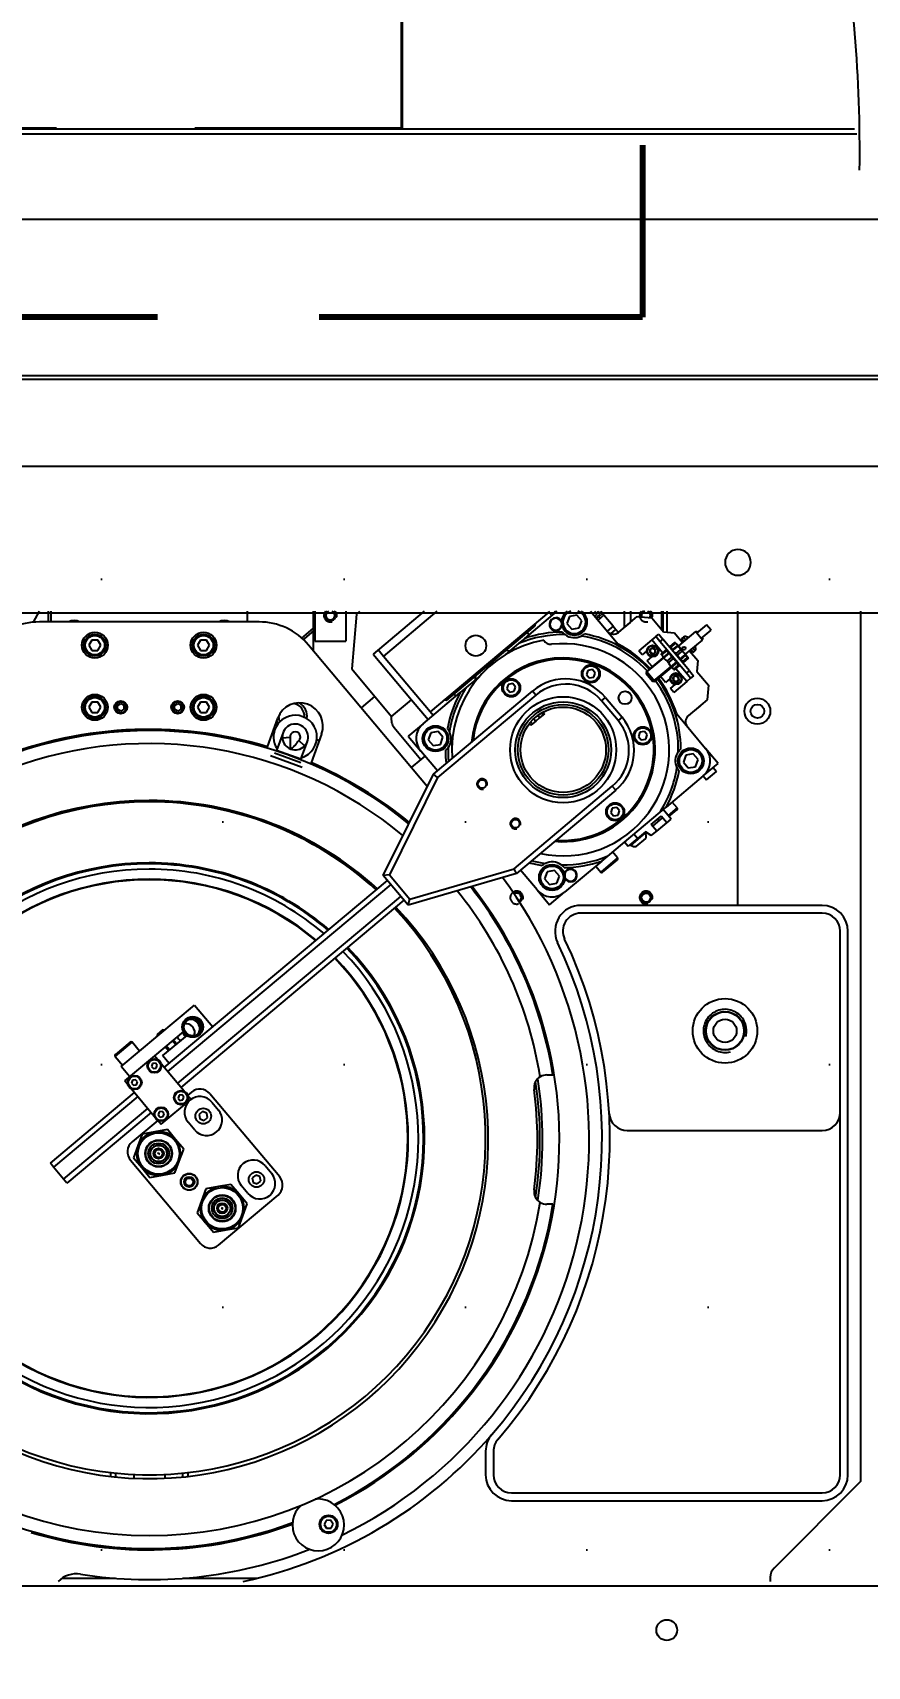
# Model space of a CAD drawing. Header units: millimetres. Extents: x -15291 to 293567, y -98510 to 49398.
# Drawn here: x 50608 to 50930, y 26636 to 27267 of the extents above; entities that cross this region are included whole.
import ezdxf

# ---------------------------------------------------------------- set-up
doc = ezdxf.new("R2010")
doc.units = ezdxf.units.MM
doc.header["$LTSCALE"] = 50
doc.header["$MEASUREMENT"] = 0
for name, pattern in [('AUSGEZOGEN', [0]), ('HIDDEN', [0.375, 0.25, -0.125]), ('PHANTOM2', [1.25, 0.625, -0.125, 0.125, -0.125, 0.125, -0.125])]:
    doc.linetypes.add(name, pattern=pattern)
for name, color, linetype in [('DV16_Standard', 7, 'CONTINUOUS'), ('DV18_Standard', 7, 'CONTINUOUS'), ('EL01', 7, 'AUSGEZOGEN'), ('EQUIP1', 7, 'AUSGEZOGEN'), ('FFU', 4, 'CONTINUOUS'), ('RASTER', 30, 'AUSGEZOGEN'), ('Standard', 7, 'CONTINUOUS')]:
    doc.layers.add(name, color=color, linetype=linetype)
doc.styles.add('ROMANT', font='romant', dxfattribs={"height": 400})

msp = doc.modelspace()

# ---------------------------------------------------------------- hatches: boundary and pattern name
at = {"layer": 'FFU'}
h = msp.add_hatch(dxfattribs=at)
h.set_pattern_fill('DOTS,_I', color=256, scale=1500, style=2)
h.set_pattern_definition([(0, (900, -3600), (46.875, 93.75), [0, -93.75])])
h.paths.add_polyline_path([(50110, 25900), (51010, 25900), (51010, 27100), (50110, 27100)])

# ---------------------------------------------------------------- linework, layer by layer
at = {"layer": 'DV16_Standard', "color": 7, "linetype": 'Continuous', "ltscale": 254}
for p, q in [((50393.34, 27230.32), (50925.34, 27230.32)), ((50403.12, 27228.32), (50926.34, 27228.32)), ((51457.34, 27195.32), (50380.34, 27195.32)), ((50410.68, 27134.98), (51449.99, 27134.98)), ((50413.51, 27133.56), (51447.17, 27133.56)), ((50470.84, 27043.32), (51389.84, 27043.32)), ((51389.84, 26667.32), (50470.84, 26667.32))]:
    msp.add_line(p, q, dxfattribs=at)
msp.add_circle((50852.84, 26650.32), 4, dxfattribs=at)
at = {"layer": 'DV16_Standard', "color": 4, "linetype": 'PHANTOM2', "ltscale": 254}
msp.add_arc((50398.14, 27222.32), 529.26, 359.13392, 90, dxfattribs=at)
at = {"layer": 'DV16_Standard', "color": 7, "linetype": 'Continuous', "ltscale": 254}
for start, end in [(90, 270), (270, 90)]:
    msp.add_arc((50880.34, 27062.82), 5, start, end, dxfattribs=at)
at = {"layer": 'DV18_Standard', "color": 7, "linetype": 'Continuous', "ltscale": 254}
for p, q in [((50608.09, 27039.72), (50610.51, 27043.92)), ((50695.28, 27039.82), (50610.4, 27039.82)), ((50613.84, 27043.92), (50613.84, 27039.82)), ((50614.84, 27043.92), (50614.84, 27039.82)), ((50690.84, 27039.82), (50690.84, 27043.92)), ((50716.34, 27028.62), (50716.34, 27043.92)), ((50732.93, 27042.84), (50731.08, 27021.7)), ((50732.93, 27042.84), (50734.22, 27043.92)), ((50759.11, 27043.92), (50739.38, 27027.36)), ((50743.35, 27026.52), (50764.09, 27043.92)), ((50807.31, 27043.64), (50761.35, 27005.07)), ((50801.88, 27038.29), (50767.56, 27009.5)), ((50797.94, 27033.42), (50810.45, 27043.92)), ((50801.95, 27039.14), (50801.88, 27038.29)), ((50807.08, 27043.92), (50807.31, 27043.64)), ((50807.31, 27043.64), (50808.47, 27042.26)), ((50809.85, 27043.42), (50809.43, 27043.92)), ((50815.27, 27041.94), (50814.28, 27039.23)), ((50814.28, 27039.23), (50816.13, 27037.01)), ((50818.11, 27042.44), (50815.27, 27041.94)), ((50819.96, 27040.23), (50818.11, 27042.44)), ((50818.98, 27037.52), (50819.96, 27040.23)), ((50823.4, 27043.92), (50834.05, 27031.22)), ((50824.23, 27042.93), (50825.41, 27043.92)), ((50825.83, 27042.81), (50824.94, 27042.07)), ((50825.84, 27042.79), (50824.96, 27042.05)), ((50825.56, 27043.12), (50825.52, 27043.17)), ((50825.52, 27041.39), (50827.11, 27042.72)), ((50825.56, 27043.12), (50826.27, 27043.72)), ((50825.56, 27043.12), (50825.84, 27042.79)), ((50825.76, 27041.1), (50826.64, 27041.84)), ((50826.1, 27043.92), (50826.4, 27043.57)), ((50828.57, 27042.42), (50826.27, 27040.49)), ((50826.8, 27043.09), (50826.4, 27043.57)), ((50828.06, 27043.03), (50826.64, 27041.84)), ((50826.64, 27041.84), (50827.15, 27041.23)), ((50827.51, 27043.69), (50826.8, 27043.09)), ((50827.11, 27042.72), (50827.35, 27042.43)), ((50827.51, 27043.69), (50827.31, 27043.92)), ((50828.06, 27043.03), (50827.51, 27043.69)), ((50828.06, 27043.03), (50828.57, 27042.42)), ((50832.11, 27038.2), (50828.57, 27042.42)), ((50832.11, 27038.2), (50829.81, 27036.28)), ((50832.11, 27038.2), (50833.2, 27036.9)), ((50838.65, 27039.58), (50833.71, 27035.44)), ((50834.16, 27035.75), (50841.44, 27041.86)), ((50836.34, 27043.92), (50836.34, 27037.64)), ((50847.08, 27041.37), (50851.58, 27036)), ((50851.34, 27043.92), (50851.34, 27036.29)), ((50852.84, 27043.92), (50852.84, 27035.89)), ((50868.2, 27038.72), (50864.37, 27035.51)), ((50870, 27036.58), (50868.2, 27038.72)), ((50880.34, 26930.32), (50880.34, 27043.92)), ((50927.84, 26707.82), (50927.84, 27043.92)), ((50630.68, 27032.82), (50629.53, 27030.82)), ((50632.99, 27032.82), (50630.68, 27032.82)), ((50634.15, 27030.82), (50632.99, 27032.82)), ((50672.68, 27032.82), (50671.53, 27030.82)), ((50674.99, 27032.82), (50672.68, 27032.82)), ((50676.15, 27030.82), (50674.99, 27032.82)), ((50711.83, 27033.56), (50716.34, 27037.34)), ((50716.34, 27036.36), (50712.81, 27033.4)), ((50797.94, 27033.42), (50795.59, 27031.45)), ((50798.89, 27035.79), (50799.66, 27034.87)), ((50816.13, 27037.01), (50818.98, 27037.52)), ((50831.21, 27035.23), (50833.2, 27036.9)), ((50834.13, 27035.79), (50833.2, 27036.9)), ((50847.04, 27032.85), (50842.06, 27028.67)), ((50848.57, 27034.14), (50847.04, 27032.85)), ((50851.22, 27027.87), (50847.04, 27032.85)), ((50848.57, 27034.14), (50849.72, 27035.1)), ((50850.18, 27032.22), (50848.57, 27034.14)), ((50849.72, 27035.1), (50851.33, 27033.19)), ((50851.33, 27033.19), (50850.18, 27032.22)), ((50860.47, 27019.96), (50850.18, 27032.22)), ((50861.61, 27020.93), (50851.33, 27033.19)), ((50851.58, 27036), (50855.8, 27035.63)), ((50855.8, 27035.63), (50858.94, 27031.9)), ((50855.98, 27031.86), (50856.15, 27032.01)), ((50856.26, 27031.97), (50856.15, 27032.01)), ((50863.9, 27036.06), (50857.39, 27030.6)), ((50858.85, 27033.1), (50858.31, 27032.65)), ((50859.26, 27033.93), (50858.59, 27033.4)), ((50859.47, 27032.35), (50858.59, 27033.4)), ((50860.13, 27032.9), (50859.26, 27033.93)), ((50860.12, 27027.34), (50866.63, 27032.81)), ((50860.9, 27033.55), (50860.44, 27034.1)), ((50866.63, 27032.81), (50863.9, 27036.06)), ((50864.38, 27036.3), (50863.98, 27035.97)), ((50864.38, 27036.3), (50864.76, 27035.84)), ((50866.17, 27033.36), (50870, 27036.58)), ((50866.55, 27032.9), (50866.95, 27033.24)), ((50866.56, 27033.7), (50866.95, 27033.24)), ((50629.53, 27030.82), (50630.68, 27028.82)), ((50630.68, 27028.82), (50632.99, 27028.82)), ((50632.99, 27028.82), (50634.15, 27030.82)), ((50671.53, 27030.82), (50672.68, 27028.82)), ((50672.68, 27028.82), (50674.99, 27028.82)), ((50674.99, 27028.82), (50676.15, 27030.82)), ((50760.3, 26976.23), (50714.43, 27030.89)), ((50739.38, 27027.36), (50754.16, 27009.75)), ((50743.35, 27026.52), (50741.3, 27028.97)), ((50761.35, 27005.07), (50743.35, 27026.52)), ((50792.15, 27028.57), (50790.46, 27028.72)), ((50795.59, 27031.45), (50790.5, 27027.18)), ((50843.35, 27027.14), (50842.06, 27028.67)), ((50845.13, 27028.63), (50843.35, 27027.14)), ((50853.72, 27028.01), (50844.97, 27020.67)), ((50845.28, 27024.84), (50847.06, 27026.34)), ((50846.29, 27028.96), (50846.3, 27028.96)), ((50846.29, 27028.95), (50846.29, 27028.96)), ((50846.49, 27027.83), (50846.29, 27028.95)), ((50846.3, 27028.96), (50847.17, 27029.69)), ((50846.49, 27027.82), (50846.49, 27027.83)), ((50846.5, 27027.82), (50846.49, 27027.82)), ((50847.57, 27027.43), (50846.5, 27027.82)), ((50847.17, 27029.69), (50847.18, 27029.7)), ((50847.18, 27029.7), (50847.18, 27029.7)), ((50847.18, 27029.7), (50848.25, 27029.31)), ((50847.58, 27027.43), (50847.57, 27027.43)), ((50848.45, 27028.16), (50847.58, 27027.43)), ((50847.58, 27027.43), (50847.58, 27027.43)), ((50848.25, 27029.31), (50848.26, 27029.31)), ((50848.26, 27029.31), (50848.26, 27029.3)), ((50848.26, 27029.3), (50848.46, 27028.18)), ((50848.46, 27028.17), (50848.45, 27028.16)), ((50848.46, 27028.18), (50848.46, 27028.17)), ((50850.5, 27027.27), (50850.67, 27027.41)), ((50850.67, 27027.41), (50852.53, 27028.97)), ((50850.67, 27027.41), (50850.94, 27027.1)), ((50850.94, 27027.1), (50850.67, 27027.41)), ((50850.94, 27027.1), (50852.8, 27028.66)), ((50852.53, 27028.97), (50852.71, 27029.12)), ((50852.53, 27028.97), (50852.8, 27028.66)), ((50852.8, 27028.66), (50852.53, 27028.97)), ((50852.82, 27029.08), (50852.71, 27029.12)), ((50852.98, 27024.67), (50854.84, 27026.22)), ((50853.51, 27024.03), (50855.37, 27025.59)), ((50854.12, 27030.31), (50853.95, 27030.16)), ((50854.12, 27030.31), (50855.98, 27031.86)), ((50854.12, 27030.31), (50854.39, 27029.99)), ((50854.39, 27029.99), (50854.12, 27030.31)), ((50854.39, 27029.99), (50856.24, 27031.55)), ((50855.37, 27025.59), (50854.84, 27026.22)), ((50856.98, 27030.75), (50854.87, 27028.97)), ((50855.98, 27031.86), (50856.24, 27031.55)), ((50856.24, 27031.55), (50855.98, 27031.86)), ((50856.43, 27027.56), (50858.28, 27029.12)), ((50856.96, 27026.93), (50856.43, 27027.56)), ((50856.96, 27026.93), (50858.81, 27028.48)), ((50860.2, 27026.92), (50856.98, 27030.75)), ((50858.08, 27025.14), (50860.2, 27026.92)), ((50858.81, 27028.48), (50858.28, 27029.12)), ((50859, 27024.49), (50860.86, 27026.05)), ((50859.26, 27024.18), (50861.12, 27025.74)), ((50861.12, 27025.74), (50860.86, 27026.05)), ((50860.86, 27026.05), (50861.12, 27025.74)), ((50861.12, 27025.74), (50861.3, 27025.88)), ((50861.3, 27025.88), (50861.28, 27026)), ((50861.67, 27028.64), (50864.8, 27024.91)), ((50863.09, 27028.04), (50862.2, 27029.09)), ((50862.29, 27027.9), (50862.83, 27028.35)), ((50863.72, 27028.61), (50862.86, 27029.64)), ((50863.09, 27028.04), (50863.72, 27028.61)), ((50864.1, 27029.74), (50863.63, 27030.29)), ((50731.08, 27021.7), (50746.5, 27003.32)), ((50822.38, 27021.11), (50821.79, 27019.48)), ((50821.79, 27019.48), (50822.9, 27018.16)), ((50824.09, 27021.41), (50822.38, 27021.11)), ((50825.2, 27020.08), (50824.09, 27021.41)), ((50824.61, 27018.46), (50825.2, 27020.08)), ((50844.91, 27019.84), (50847.35, 27016.92)), ((50844.97, 27020.67), (50844.92, 27020.1)), ((50844.92, 27020.1), (50847.62, 27016.89)), ((50845.01, 27019.99), (50844.92, 27019.91)), ((50847.42, 27016.92), (50844.92, 27019.91)), ((50848.18, 27016.84), (50844.97, 27020.67)), ((50847.2, 27022.54), (50845.28, 27024.84)), ((50848.18, 27016.84), (50856.93, 27024.18)), ((50853.51, 27024.03), (50852.98, 27024.67)), ((50855.53, 27021.18), (50855.64, 27021.14)), ((50855.55, 27021.6), (50857.41, 27023.16)), ((50855.82, 27021.29), (50855.55, 27021.6)), ((50855.55, 27021.6), (50855.82, 27021.29)), ((50855.82, 27021.29), (50855.64, 27021.14)), ((50855.82, 27021.29), (50857.67, 27022.84)), ((50860.54, 27016.76), (50856.36, 27021.74)), ((50857.67, 27022.84), (50857.41, 27023.16)), ((50857.41, 27023.16), (50857.67, 27022.84)), ((50857.67, 27022.84), (50857.85, 27022.99)), ((50858.98, 27024.07), (50859.09, 27024.03)), ((50859.26, 27024.18), (50859, 27024.49)), ((50859, 27024.49), (50859.26, 27024.18)), ((50859.26, 27024.18), (50859.09, 27024.03)), ((50860.47, 27019.96), (50861.61, 27020.93)), ((50862.07, 27018.05), (50860.47, 27019.96)), ((50861.61, 27020.93), (50863.22, 27019.01)), ((50864.8, 27024.91), (50864.43, 27020.68)), ((50864.43, 27020.68), (50868.93, 27015.32)), ((50762.65, 26980.97), (50800.95, 27013.1)), ((50775.38, 27014.5), (50773.04, 27012.53)), ((50780.48, 27018.77), (50775.38, 27014.5)), ((50778.97, 27019.07), (50778.82, 27017.38)), ((50791.61, 27015.68), (50791.01, 27014.06)), ((50791.01, 27014.06), (50792.13, 27012.73)), ((50793.31, 27015.98), (50791.61, 27015.68)), ((50792.13, 27012.73), (50793.83, 27013.03)), ((50794.43, 27014.66), (50793.31, 27015.98)), ((50793.83, 27013.03), (50794.43, 27014.66)), ((50802.24, 27011.57), (50800.95, 27013.1)), ((50822.9, 27018.16), (50824.61, 27018.46)), ((50847.42, 27016.92), (50847.52, 27017)), ((50847.62, 27016.89), (50848.18, 27016.84)), ((50852.35, 27016.42), (50850.42, 27018.71)), ((50854.13, 27017.91), (50852.35, 27016.42)), ((50854.28, 27014.12), (50856.05, 27015.61)), ((50855.56, 27012.59), (50854.28, 27014.12)), ((50855.29, 27018.23), (50855.3, 27018.24)), ((50855.29, 27018.22), (50855.29, 27018.23)), ((50855.49, 27017.11), (50855.29, 27018.22)), ((50855.3, 27018.24), (50856.17, 27018.97)), ((50855.49, 27017.1), (50855.49, 27017.11)), ((50855.5, 27017.09), (50855.49, 27017.1)), ((50856.57, 27016.7), (50855.5, 27017.09)), ((50860.54, 27016.76), (50855.56, 27012.59)), ((50856.17, 27018.98), (50856.18, 27018.97)), ((50856.17, 27018.97), (50856.17, 27018.98)), ((50856.18, 27018.97), (50857.25, 27018.58)), ((50856.58, 27016.7), (50856.57, 27016.7)), ((50857.45, 27017.44), (50856.58, 27016.71)), ((50856.58, 27016.71), (50856.58, 27016.7)), ((50857.25, 27018.58), (50857.26, 27018.58)), ((50857.26, 27018.58), (50857.26, 27018.57)), ((50857.26, 27018.57), (50857.46, 27017.45)), ((50857.46, 27017.44), (50857.45, 27017.44)), ((50857.46, 27017.45), (50857.46, 27017.44)), ((50862.07, 27018.05), (50860.54, 27016.76)), ((50863.22, 27019.01), (50862.07, 27018.05)), ((50868.93, 27015.32), (50868.44, 27009.68)), ((50630.68, 27008.82), (50629.53, 27006.82)), ((50629.53, 27006.82), (50630.68, 27004.82)), ((50632.99, 27008.82), (50630.68, 27008.82)), ((50634.15, 27006.82), (50632.99, 27008.82)), ((50632.99, 27004.82), (50634.15, 27006.82)), ((50640.59, 27007.54), (50641.84, 27008.27)), ((50640.59, 27006.1), (50640.59, 27007.54)), ((50641.84, 27008.27), (50643.09, 27007.54)), ((50643.09, 27007.54), (50643.09, 27006.1)), ((50662.59, 27007.54), (50663.84, 27008.27)), ((50662.59, 27006.1), (50662.59, 27007.54)), ((50663.84, 27008.27), (50665.09, 27007.54)), ((50665.09, 27007.54), (50665.09, 27006.1)), ((50672.68, 27008.82), (50671.53, 27006.82)), ((50671.53, 27006.82), (50672.68, 27004.82)), ((50674.99, 27008.82), (50672.68, 27008.82)), ((50676.15, 27006.82), (50674.99, 27008.82)), ((50674.99, 27004.82), (50676.15, 27006.82)), ((50734.83, 27006.58), (50740.08, 27010.98)), ((50746.5, 27003.32), (50754.16, 27009.75)), ((50754.16, 27009.75), (50760.59, 27002.08)), ((50758.68, 27000.48), (50773.04, 27012.53)), ((50802.24, 27011.57), (50764.25, 26979.7)), ((50767.56, 27009.5), (50766.71, 27009.57)), ((50771.32, 27011.08), (50770.55, 27012)), ((50827.6, 27009.35), (50829.13, 27010.64)), ((50834.02, 27001.69), (50827.6, 27009.35)), ((50829.13, 27010.64), (50835.56, 27002.98)), ((50860.78, 27003.19), (50865.71, 27007.33)), ((50868.44, 27009.68), (50861.16, 27003.58)), ((50865.68, 27007.37), (50865.71, 27007.33)), ((50630.68, 27004.82), (50632.99, 27004.82)), ((50641.84, 27005.38), (50640.59, 27006.1)), ((50643.09, 27006.1), (50641.84, 27005.38)), ((50663.84, 27005.38), (50662.59, 27006.1)), ((50665.09, 27006.1), (50663.84, 27005.38)), ((50672.68, 27004.82), (50674.99, 27004.82)), ((50698.5, 26991.6), (50702.52, 27002.65)), ((50758.68, 27000.48), (50752.93, 26995.66)), ((50762.51, 27003.69), (50761.35, 27005.07)), ((50799.79, 27000.56), (50800.33, 26999.92)), ((50800.26, 27001.14), (50800.89, 27000.39)), ((50800.89, 27000.39), (50800.33, 26999.92)), ((50802.24, 27001.53), (50800.89, 27000.39)), ((50801.49, 27002.43), (50802.24, 27001.53)), ((50803.7, 27002.75), (50802.24, 27001.53)), ((50803.7, 27002.75), (50802.95, 27003.65)), ((50805.05, 27003.89), (50803.7, 27002.75)), ((50805.05, 27003.89), (50804.43, 27004.63)), ((50805.62, 27004.36), (50805.05, 27003.89)), ((50805.62, 27004.36), (50805.08, 27005)), ((50835.56, 27002.98), (50834.02, 27001.69)), ((50856.68, 27004.25), (50867.86, 26990.93)), ((50704.57, 26997.08), (50702.06, 26990.19)), ((50704.28, 26995.06), (50707.27, 26995.25)), ((50719.44, 26996.49), (50715.42, 26985.44)), ((50747.54, 26998.97), (50757.83, 26986.71)), ((50752.93, 26995.66), (50757.75, 26989.91)), ((50761.64, 26996.94), (50760.66, 26994.23)), ((50760.66, 26994.23), (50762.51, 26992.02)), ((50764.49, 26997.44), (50761.64, 26996.94)), ((50766.34, 26995.23), (50764.49, 26997.44)), ((50765.35, 26992.52), (50766.34, 26995.23)), ((50842.47, 26997.17), (50841.88, 26995.54)), ((50841.88, 26995.54), (50842.99, 26994.22)), ((50844.18, 26997.47), (50842.47, 26997.17)), ((50842.99, 26994.22), (50844.7, 26994.52)), ((50845.29, 26996.15), (50844.18, 26997.47)), ((50844.7, 26994.52), (50845.29, 26996.15)), ((50698.33, 26991.13), (50698.5, 26991.6)), ((50699.74, 26988.2), (50711.96, 26983.75)), ((50701.28, 26989.2), (50711.43, 26985.51)), ((50711.46, 26986.77), (50702.06, 26990.19)), ((50712.89, 26991.92), (50710.72, 26993.99)), ((50711.46, 26986.77), (50713.97, 26993.66)), ((50764.18, 26982.25), (50757.75, 26989.91)), ((50759.36, 26988), (50757.83, 26986.71)), ((50762.51, 26992.02), (50765.35, 26992.52)), ((50769.93, 26993.92), (50769.8, 26991.42)), ((50769.8, 26991.42), (50769.82, 26991.4)), ((50769.95, 26993.93), (50769.93, 26993.92)), ((50860.26, 26988.32), (50859.27, 26985.6)), ((50863.1, 26988.82), (50860.26, 26988.32)), ((50864.96, 26986.61), (50863.1, 26988.82)), ((50872.68, 26985.18), (50867.86, 26990.93)), ((50715.42, 26985.44), (50715.25, 26984.97)), ((50757.83, 26986.71), (50754.12, 26983.6)), ((50859.27, 26985.6), (50861.13, 26983.39)), ((50861.13, 26983.39), (50863.97, 26983.89)), ((50863.97, 26983.89), (50864.96, 26986.61)), ((50866.94, 26980.36), (50872.68, 26985.18)), ((50868.22, 26978.83), (50872.05, 26982.04)), ((50870.77, 26983.57), (50872.05, 26982.04)), ((50743.26, 26941.85), (50762.65, 26980.97)), ((50764.25, 26979.7), (50745.63, 26942.13)), ((50764.25, 26979.7), (50762.65, 26980.97)), ((50793.82, 26944.46), (50831.8, 26976.33)), ((50833.09, 26974.8), (50831.8, 26976.33)), ((50866.94, 26980.36), (50852.57, 26968.31)), ((50866.94, 26980.36), (50868.22, 26978.83)), ((50833.09, 26974.8), (50794.79, 26942.66)), ((50856.8, 26967.94), (50854.87, 26970.24)), ((50830.02, 26949.38), (50850.23, 26966.34)), ((50831.78, 26967.81), (50831.19, 26966.18)), ((50831.19, 26966.18), (50832.3, 26964.85)), ((50833.49, 26968.11), (50831.78, 26967.81)), ((50832.3, 26964.85), (50834.01, 26965.15)), ((50834.6, 26966.78), (50833.49, 26968.11)), ((50834.01, 26965.15), (50834.6, 26966.78)), ((50846.87, 26961.57), (50850.7, 26964.78)), ((50847.39, 26960.95), (50851.22, 26964.17)), ((50849.33, 26963.62), (50849.84, 26963.01)), ((50850.23, 26966.34), (50852.57, 26968.31)), ((50852.83, 26962.25), (50850.7, 26964.78)), ((50854.51, 26963.67), (50851.43, 26967.34)), ((50852.83, 26962.25), (50854.51, 26963.67)), ((50856.8, 26967.94), (50853.35, 26965.04)), ((50853.67, 26964.66), (50856.74, 26967.23)), ((50841.54, 26956.18), (50837.9, 26953.12)), ((50838.91, 26953.47), (50844.66, 26958.3)), ((50841.54, 26956.18), (50840.13, 26957.86)), ((50841.02, 26953), (50844.76, 26956.14)), ((50844.64, 26958.78), (50841.54, 26956.18)), ((50844.66, 26958.3), (50844.41, 26958.59)), ((50846.85, 26957.24), (50844.64, 26958.78)), ((50846.85, 26957.24), (50849, 26959.04)), ((50849, 26959.04), (50846.87, 26961.57)), ((50849, 26959.04), (50852.83, 26962.25)), ((50833.82, 26948.65), (50831.89, 26950.95)), ((50836.49, 26954.81), (50837.9, 26953.12)), ((50838.67, 26953.77), (50838.91, 26953.47)), ((50753.59, 26932.65), (50793.82, 26944.46)), ((50794.79, 26942.66), (50793.82, 26944.46)), ((50802.75, 26936.29), (50796.32, 26943.95)), ((50809.48, 26943.82), (50806.64, 26943.32)), ((50811.34, 26941.61), (50809.48, 26943.82)), ((50827.68, 26947.42), (50813.31, 26935.36)), ((50825.38, 26945.49), (50827.31, 26943.19)), ((50833.82, 26948.65), (50827.31, 26943.19)), ((50827.68, 26947.42), (50830.02, 26949.38)), ((50828.01, 26943.13), (50833.76, 26947.95)), ((50658.68, 26867.62), (50744.86, 26939.93)), ((50746.15, 26938.4), (50659.97, 26866.09)), ((50745.63, 26942.13), (50743.26, 26941.85)), ((50752.9, 26930.36), (50743.26, 26941.85)), ((50745.63, 26942.13), (50753.59, 26932.65)), ((50794.79, 26942.66), (50752.9, 26930.36)), ((50806.64, 26943.32), (50805.65, 26940.61)), ((50805.65, 26940.61), (50807.51, 26938.4)), ((50807.51, 26938.4), (50810.35, 26938.9)), ((50810.35, 26938.9), (50811.34, 26941.61)), ((50663.83, 26861.49), (50750.01, 26933.8)), ((50751.29, 26932.27), (50665.11, 26859.96)), ((50752.9, 26930.36), (50753.59, 26932.65)), ((50802.75, 26936.29), (50807.57, 26930.54)), ((50807.57, 26930.54), (50813.31, 26935.36)), ((50912.84, 26930.32), (50819.65, 26930.32)), ((50912.84, 26927.32), (50819.65, 26927.32)), ((50919.84, 26710.32), (50919.84, 26920.32)), ((50922.84, 26710.32), (50922.84, 26920.32)), ((50762.53, 26910.08), (50763.17, 26910.45)), ((50768.5, 26899.67), (50769.17, 26900.06)), ((50642.04, 26868.01), (50670.38, 26891.79)), ((50670.38, 26891.79), (50677.45, 26883.37)), ((50666.03, 26881.62), (50654.83, 26872.22)), ((50655.91, 26880.44), (50655.84, 26879.59)), ((50658.03, 26882.22), (50655.91, 26880.44)), ((50658.88, 26882.14), (50658.03, 26882.22)), ((50668.12, 26886.31), (50668.32, 26886.47)), ((50672.49, 26881.49), (50672.3, 26881.33)), ((50639.72, 26871.94), (50646.23, 26877.4)), ((50645.53, 26877.47), (50639.78, 26872.64)), ((50649.12, 26873.96), (50646.23, 26877.4)), ((50667.32, 26880.09), (50658.03, 26872.29)), ((50659.04, 26875.75), (50660.32, 26874.22)), ((50663.39, 26876.79), (50662.1, 26878.32)), ((50639.72, 26871.94), (50642.61, 26868.49)), ((50645.25, 26864.18), (50642.04, 26868.01)), ((50654.83, 26872.22), (50643.34, 26862.57)), ((50654.1, 26869.2), (50653.7, 26868.11)), ((50653.7, 26868.11), (50654.44, 26867.23)), ((50655.23, 26869.4), (50654.1, 26869.2)), ((50656.02, 26870.8), (50654.83, 26872.22)), ((50655.98, 26868.51), (50655.23, 26869.4)), ((50655.58, 26867.43), (50655.98, 26868.51)), ((50666.3, 26858.54), (50657.49, 26869.04)), ((50660.6, 26869.23), (50658.03, 26872.29)), ((50643.34, 26862.57), (50644.53, 26861.15)), ((50646.44, 26862.77), (50646.04, 26861.68)), ((50646.04, 26861.68), (50646.78, 26860.8)), ((50647.57, 26862.97), (50646.44, 26862.77)), ((50648.32, 26862.08), (50647.57, 26862.97)), ((50647.92, 26861), (50648.32, 26862.08)), ((50654.44, 26867.23), (50655.58, 26867.43)), ((50806.54, 26864.82), (50808.85, 26864.82)), ((50614.64, 26830.66), (50647.19, 26857.98)), ((50648.48, 26856.45), (50615.92, 26829.13)), ((50646, 26859.4), (50654.81, 26848.9)), ((50646.78, 26860.8), (50647.92, 26861)), ((50657.48, 26845.72), (50668.97, 26855.36)), ((50664.38, 26856.94), (50663.99, 26855.85)), ((50663.99, 26855.85), (50664.73, 26854.97)), ((50665.52, 26857.14), (50664.38, 26856.94)), ((50664.73, 26854.97), (50665.87, 26855.17)), ((50666.26, 26856.25), (50665.52, 26857.14)), ((50665.87, 26855.17), (50666.26, 26856.25)), ((50669.21, 26858.18), (50667.73, 26856.93)), ((50668.97, 26855.36), (50667.78, 26856.78)), ((50703.26, 26825.39), (50676.26, 26857.56)), ((50619.78, 26824.53), (50652.33, 26851.85)), ((50653.62, 26850.32), (50621.06, 26823)), ((50656.72, 26850.51), (50656.33, 26849.43)), ((50656.33, 26849.43), (50657.07, 26848.54)), ((50657.86, 26850.71), (50656.72, 26850.51)), ((50658.6, 26849.83), (50657.86, 26850.71)), ((50658.21, 26848.74), (50658.6, 26849.83)), ((50673.43, 26850.62), (50672.1, 26849.51)), ((50672.1, 26849.51), (50672.4, 26847.8)), ((50675.05, 26850.03), (50673.43, 26850.62)), ((50675.35, 26848.32), (50675.05, 26850.03)), ((50677.04, 26854.3), (50679.61, 26851.24)), ((50656.14, 26847.21), (50646.23, 26838.9)), ((50655.01, 26842.82), (50650.18, 26841.97)), ((50659.85, 26843.67), (50655.01, 26842.82)), ((50656.28, 26847.14), (50657.48, 26845.72)), ((50657.07, 26848.54), (50658.21, 26848.74)), ((50663, 26839.91), (50659.85, 26843.67)), ((50670.42, 26843.52), (50667.84, 26846.59)), ((50672.4, 26847.8), (50674.03, 26847.21)), ((50674.03, 26847.21), (50675.35, 26848.32)), ((50837.57, 26843.32), (50912.84, 26843.32)), ((50648.5, 26837.36), (50646.82, 26832.75)), ((50650.18, 26841.97), (50648.5, 26837.36)), ((50666.16, 26836.15), (50663, 26839.91)), ((50615.92, 26829.13), (50614.64, 26830.66)), ((50645.62, 26831.85), (50672.61, 26799.68)), ((50646.82, 26832.75), (50649.98, 26828.99)), ((50656.44, 26834.74), (50656.22, 26834.55)), ((50656.54, 26834.16), (50656.22, 26834.55)), ((50656.44, 26834.74), (50656.77, 26834.36)), ((50656.54, 26834.16), (50656.77, 26834.36)), ((50662.8, 26826.93), (50664.48, 26831.54)), ((50664.48, 26831.54), (50666.16, 26836.15)), ((50619.78, 26824.53), (50615.92, 26829.13)), ((50621.06, 26823), (50619.78, 26824.53)), ((50649.98, 26828.99), (50653.13, 26825.23)), ((50653.13, 26825.23), (50657.97, 26826.08)), ((50657.97, 26826.08), (50662.8, 26826.93)), ((50694, 26826.11), (50692.67, 26824.99)), ((50692.67, 26824.99), (50692.97, 26823.29)), ((50695.62, 26825.51), (50694, 26826.11)), ((50694.6, 26822.69), (50695.92, 26823.81)), ((50695.92, 26823.81), (50695.62, 26825.51)), ((50697.61, 26829.79), (50700.18, 26826.72)), ((50674.73, 26820.8), (50673.06, 26816.19)), ((50679.57, 26821.65), (50674.73, 26820.8)), ((50684.4, 26822.5), (50679.57, 26821.65)), ((50679.66, 26799.06), (50702.64, 26818.35)), ((50687.55, 26818.74), (50684.4, 26822.5)), ((50690.71, 26814.98), (50687.55, 26818.74)), ((50690.99, 26819.01), (50688.41, 26822.07)), ((50692.97, 26823.29), (50694.6, 26822.69)), ((50673.06, 26816.19), (50671.38, 26811.57)), ((50671.38, 26811.57), (50674.53, 26807.82)), ((50681, 26813.57), (50680.77, 26813.37)), ((50681.09, 26812.99), (50680.77, 26813.37)), ((50681, 26813.57), (50681.32, 26813.18)), ((50681.09, 26812.99), (50681.32, 26813.18)), ((50689.03, 26810.37), (50690.71, 26814.98)), ((50808.85, 26814.82), (50806.54, 26814.82)), ((50674.53, 26807.82), (50677.69, 26804.06)), ((50677.69, 26804.06), (50682.52, 26804.91)), ((50682.52, 26804.91), (50687.35, 26805.76)), ((50687.35, 26805.76), (50689.03, 26810.37)), ((50782.84, 26719.39), (50782.84, 26710.32)), ((50785.84, 26719.39), (50785.84, 26710.32)), ((50646.84, 26710.46), (50646.84, 26708.96)), ((50658.84, 26710.46), (50658.84, 26708.96)), ((50927.84, 26707.82), (50894.3, 26674.29)), ((50792.84, 26703.32), (50912.84, 26703.32)), ((50792.84, 26700.32), (50912.84, 26700.32)), ((50721.2, 26692.64), (50720.42, 26691.1)), ((50720.42, 26691.1), (50721.36, 26689.64)), ((50722.93, 26692.73), (50721.2, 26692.64)), ((50723.88, 26691.28), (50722.93, 26692.73)), ((50723.09, 26689.73), (50723.88, 26691.28)), ((50721.36, 26689.64), (50723.09, 26689.73)), ((50619.09, 26670.32), (50639.81, 26670.32)), ((50665.87, 26670.32), (50694.37, 26670.32)), ((50892.84, 26670.75), (50892.84, 26669.14))]:
    msp.add_line(p, q, dxfattribs=at)
at = {"layer": 'DV18_Standard', "color": 7, "linetype": 'PHANTOM2', "ltscale": 254}
for p, q in [((50844.93, 27020.24), (50853.91, 27027.77)), ((50855.06, 27028.74), (50857.18, 27030.51)), ((50857.88, 27025.38), (50860, 27027.15)), ((50847.75, 27016.88), (50856.73, 27024.41)), ((50660.65, 26874.49), (50659.37, 26876.03)), ((50663.06, 26876.51), (50661.77, 26878.05))]:
    msp.add_line(p, q, dxfattribs=at)
at = {"layer": 'DV18_Standard', "color": 7, "linetype": 'Continuous', "ltscale": 254}
for centre, radius in [((50631.84, 27030.82), 5), ((50631.84, 27030.82), 4.25), ((50631.84, 27030.82), 3.75), ((50673.84, 27030.82), 5), ((50673.84, 27030.82), 4.25), ((50673.84, 27030.82), 3.75), ((50779.06, 27030.64), 4), ((50779.06, 27030.64), 4), ((50847.38, 27028.56), 2.25), ((50847.38, 27028.56), 2), ((50859.52, 27029.62), 0.6), ((50823.5, 27019.78), 3.5), ((50823.5, 27019.78), 3.1), ((50856.38, 27017.84), 2.25), ((50856.38, 27017.84), 2), ((50792.72, 27014.36), 3.5), ((50792.72, 27014.36), 3.1), ((50836.75, 27010.51), 2.52), ((50836.75, 27010.51), 2.5), ((50631.84, 27006.82), 5), ((50631.84, 27006.82), 4.25), ((50631.84, 27006.82), 3.75), ((50641.84, 27006.82), 2.5), ((50641.84, 27006.82), 2.15), ((50663.84, 27006.82), 2.5), ((50663.84, 27006.82), 2.15), ((50673.84, 27006.82), 5), ((50673.84, 27006.82), 4.25), ((50673.84, 27006.82), 3.75), ((50812.81, 26990.42), 20.5), ((50812.81, 26990.42), 18.5), ((50812.81, 26990.42), 17.5), ((50812.81, 26990.42), 16.5), ((50887.84, 27005.32), 5), ((50887.84, 27005.32), 2.65), ((50763.5, 26994.73), 5), ((50763.5, 26994.73), 4.4), ((50843.58, 26995.84), 3.5), ((50843.58, 26995.84), 3.1), ((50862.12, 26986.1), 5), ((50862.12, 26986.1), 4.4), ((50781.48, 26977.19), 1.62), ((50832.89, 26966.48), 3.5), ((50832.89, 26966.48), 3.1), ((50794.34, 26961.87), 1.62), ((50808.49, 26941.11), 5), ((50808.49, 26941.11), 4.4), ((50844.84, 26933.32), 2.07), ((50844.84, 26933.32), 1.73), ((50875.34, 26881.82), 12.47), ((50669.64, 26883.34), 4), ((50669.64, 26883.34), 3.4), ((50875.34, 26881.82), 7.48), ((50875.34, 26881.82), 7.33), ((50875.34, 26881.82), 4.5), ((50654.84, 26868.31), 2.75), ((50654.84, 26868.31), 2.45), ((50647.18, 26861.88), 2.75), ((50647.18, 26861.88), 2.45), ((50665.12, 26856.05), 2.75), ((50665.12, 26856.05), 2.45), ((50657.46, 26849.63), 2.75), ((50657.46, 26849.63), 2.45), ((50673.73, 26848.91), 3), ((50656.49, 26834.45), 8), ((50656.49, 26834.45), 5.2), ((50656.49, 26834.45), 5), ((50656.49, 26834.45), 4), ((50656.49, 26834.45), 3.25), ((50656.49, 26834.45), 3.15), ((50656.49, 26834.45), 2), ((50656.49, 26834.45), 1.5), ((50668.31, 26823.48), 3.25), ((50668.31, 26823.48), 3.15), ((50668.31, 26823.48), 2), ((50668.31, 26823.48), 1.5), ((50694.3, 26824.4), 3), ((50681.04, 26813.28), 8), ((50681.04, 26813.28), 5.2), ((50681.04, 26813.28), 5), ((50681.04, 26813.28), 4), ((50681.04, 26813.28), 3.25), ((50681.04, 26813.28), 3.15), ((50681.04, 26813.28), 2), ((50681.04, 26813.28), 1.5), ((50722.15, 26691.19), 3.5), ((50722.15, 26691.19), 3.1)]:
    msp.add_circle(centre, radius, dxfattribs=at)
for centre, radius, start, end in [((50610.4, 27014.82), 25, 90, 140), ((50623.84, 27034.82), 5.5, 90, 114.61998), ((50623.84, 27034.82), 5.5, 65.38002, 90), ((50681.84, 27034.82), 5.5, 90, 114.61998), ((50681.84, 27034.82), 5.5, 65.38002, 90), ((50695.28, 27014.82), 25, 40, 90), ((50809.95, 27038.93), 2.5, 90, 343.55817), ((50809.95, 27038.93), 2.3, 90, 353.14347), ((50809.95, 27038.93), 2.5, 29.06169, 90), ((50809.95, 27038.93), 2.3, 19.47639, 90), ((50817.12, 27039.73), 5, 123.05148, 270), ((50817.12, 27039.73), 4.4, 107.73449, 270), ((50817.12, 27039.73), 4.4, 270, 72.26551), ((50817.12, 27039.73), 5, 270, 56.94852), ((50713.45, 27032.63), 1, 130, 161.87028), ((50812.81, 26990.42), 43, 100, 184.45126), ((50812.81, 26990.42), 44.5, 89.05449, 112.757), ((50812.81, 26990.42), 45.5, 90.40407, 109.07776), ((50808, 27034.15), 3, 207.59734, 276.27365), ((50817.12, 27039.73), 6, 219.42312, 233.3724), ((50817.12, 27039.73), 6, 233.3724, 296.6276), ((50817.12, 27039.73), 6, 296.6276, 310.57688), ((50812.81, 26990.42), 44.5, 43.22056, 80.94551), ((50812.81, 26990.42), 45.5, 43.14971, 79.59593), ((50832.24, 27038.05), 3, 220, 310), ((50860, 27032.98), 1.2, 68.64093, 128), ((50858.25, 27028.51), 6, 61.04817, 68.64093), ((50812.81, 26990.42), 35.52, 90, 175.27298), ((50812.81, 26990.42), 41, 257.57187, 96.27365), ((50812.81, 26990.42), 35.52, 264.72702, 90), ((50812.81, 26990.42), 46, 43.11544, 62.49498), ((50847.38, 27028.56), 1.15, 160.40815, 219.59185), ((50847.38, 27028.56), 1.15, 100.40815, 159.59185), ((50847.38, 27028.56), 1, 130, 190), ((50847.38, 27028.56), 1, 190, 250), ((50847.38, 27028.56), 1.15, 220.40815, 279.59185), ((50847.38, 27028.56), 1, 70, 130), ((50847.38, 27028.56), 1, 250, 310), ((50847.38, 27028.56), 1.15, 40.40815, 99.59185), ((50847.38, 27028.56), 1.15, 280.40815, 339.59185), ((50847.38, 27028.56), 1, 10, 70), ((50847.38, 27028.56), 1, 310, 10), ((50847.38, 27028.56), 1.15, 340.40815, 39.59185), ((50856.07, 27029.33), 5.6, 203.5268, 236.4732), ((50856.07, 27029.33), 5.6, 203.5268, 214.80387), ((50849.7, 27023.99), 5.6, 23.5268, 56.4732), ((50849.7, 27023.99), 5.6, 45.12674, 56.4732), ((50859.52, 27032.23), 5.6, 203.5268, 236.4732), ((50859.52, 27032.23), 5.6, 203.5268, 214.80387), ((50852.28, 27020.92), 5.6, 23.5268, 56.4732), ((50853.15, 27026.88), 5.6, 45.57368, 56.4732), ((50853.15, 27026.88), 5.6, 23.5268, 56.4732), ((50862.09, 27029.16), 5.6, 203.5268, 236.4732), ((50855.72, 27023.82), 5.6, 23.5268, 56.4732), ((50855.72, 27023.82), 5.6, 23.5268, 36.09288), ((50862.92, 27029.5), 1.2, 312, 11.35907), ((50858.21, 27028.56), 6, 11.35907, 18.95183), ((50812.81, 26990.42), 35.03, 90, 174.45703), ((50812.81, 26990.42), 35, 90, 174.41531), ((50812.81, 26990.42), 35.03, 265.54297, 90), ((50812.81, 26990.42), 35, 265.58469, 90), ((50844.95, 27019.87), 0.05, 130, 220), ((50858.64, 27026.27), 5.6, 203.5268, 236.4732), ((50858.64, 27026.27), 5.6, 225.12674, 236.4732), ((50852.28, 27020.92), 5.6, 23.5268, 34.80387), ((50862.09, 27029.16), 5.6, 225.12674, 236.4732), ((50812.81, 26990.42), 44.5, 147.243, 170.94551), ((50813.81, 26997.78), 20, 40, 130), ((50813.81, 26997.78), 18, 40, 130), ((50847.39, 27016.96), 0.05, 220, 310), ((50812.81, 26990.42), 44.5, 359.05449, 36.77944), ((50812.81, 26990.42), 45.5, 0.40407, 36.85029), ((50812.81, 26990.42), 46, 17.50502, 36.88456), ((50856.38, 27017.84), 1.15, 160.40815, 219.59185), ((50856.38, 27017.84), 1.15, 100.40815, 159.59185), ((50856.38, 27017.84), 1, 130, 190), ((50856.38, 27017.84), 1, 190, 250), ((50856.38, 27017.84), 1.15, 220.40815, 279.59185), ((50856.38, 27017.84), 1, 70, 130), ((50856.38, 27017.84), 1, 250, 310), ((50856.38, 27017.84), 1.15, 40.40815, 99.59185), ((50856.38, 27017.84), 1.15, 280.40815, 339.59185), ((50856.38, 27017.84), 1, 10, 70), ((50856.38, 27017.84), 1, 310, 10), ((50856.38, 27017.84), 1.15, 340.40815, 39.59185), ((50710.98, 26999.57), 9, 340, 160), ((50707.84, 27003.32), 5, 355.79268, 80.83924), ((50707.84, 27003.32), 6, 351.49098, 60.94302), ((50812.81, 26990.42), 45.5, 150.92224, 169.59593), ((50709.27, 26995.37), 8.38, 90, 213.34359), ((50707.84, 27003.32), 6, 197.45793, 208.9476), ((50707.84, 27003.32), 5, 180, 204.6459), ((50709.27, 26995.37), 5, 316.42182, 183.57818), ((50709.27, 26995.37), 8.38, 286.65641, 90), ((50751.37, 27002.18), 5, 166.8699, 220), ((50763.5, 26994.73), 7.5, 130, 220), ((50820.23, 26990.12), 18, 310, 40), ((50820.23, 26990.12), 20, 310, 40), ((50863.09, 27001.28), 3, 130, 220), ((50652.84, 26839.82), 158, 50.57351, 113.39625), ((50652.84, 26839.82), 158.5, 73.25514, 113.29258), ((50652.84, 26840.32), 167, 72.80737, 73.03054), ((50709.27, 26995.37), 5, 183.57818, 250), ((50709.27, 26995.37), 2, 316.42182, 183.57818), ((50652.84, 26840.32), 167, 66.85195, 67.19263), ((50763.5, 26994.73), 6, 26.6276, 40.57688), ((50763.5, 26994.73), 6, 323.3724, 26.6276), ((50652.84, 26839.82), 153, 50.13892, 170.88128), ((50700.18, 26990.87), 2, 333.63979, 340), ((50709.27, 26995.37), 5, 250, 316.42182), ((50763.5, 26994.73), 6, 309.42312, 323.3724), ((50812.81, 26990.42), 45.5, 180.40407, 186.67067), ((50812.81, 26990.42), 44.5, 179.05449, 185.81978), ((50862.12, 26986.1), 6, 143.3724, 206.6276), ((50862.12, 26986.1), 6, 129.42312, 143.3724), ((50862.12, 26986.1), 7.5, 310, 40), ((50713.34, 26986.09), 2, 160, 166.04634), ((50652.84, 26839.82), 158.5, 50.61542, 66.74486), ((50812.81, 26990.42), 44.5, 327.243, 350.94551), ((50812.81, 26990.42), 45.5, 330.92224, 349.59593), ((50862.12, 26986.1), 6, 206.6276, 220.57688), ((50652.84, 26839.82), 131, 90, 43.29801), ((50652.84, 26840.32), 130, 90, 43.15433), ((50652.84, 26839.82), 131, 47.69301, 90), ((50652.84, 26840.32), 130, 47.58221, 90), ((50856.42, 26967.62), 0.5, 310, 40), ((50840.76, 26957.02), 4.1, 347.51399, 18.05647), ((50840.84, 26957.09), 4.1, 241.94353, 272.48601), ((50652.84, 26840.32), 106.4, 90, 43.85484), ((50652.84, 26840.32), 106, 90, 43.8695), ((50652.84, 26840.32), 104, 90, 43.94403), ((50652.84, 26840.32), 106.4, 49.27723, 90), ((50652.84, 26840.32), 106, 49.31278, 90), ((50652.84, 26840.32), 104, 49.49351, 90), ((50812.81, 26990.42), 45.5, 253.32933, 259.59593), ((50812.81, 26990.42), 44.5, 254.18022, 260.94551), ((50808.49, 26941.11), 6, 116.6276, 130.57688), ((50808.49, 26941.11), 6, 53.3724, 116.6276), ((50812.81, 26990.42), 44.5, 269.05449, 292.757), ((50808.49, 26941.11), 6, 39.42312, 53.3724), ((50812.81, 26990.42), 45.5, 270.40407, 289.07776), ((50815.66, 26941.9), 2.5, 90, 163.55817), ((50815.66, 26941.9), 2.3, 90, 173.14347), ((50815.66, 26941.9), 2.5, 209.06169, 90), ((50815.66, 26941.9), 2.3, 199.47639, 90), ((50833.44, 26948.33), 0.5, 310, 40), ((50652.84, 26840.32), 100.1, 90, 44.09795), ((50652.84, 26840.32), 100, 90, 44.10206), ((50652.84, 26840.32), 99.9, 90, 44.10617), ((50652.84, 26840.32), 100.1, 49.86701, 90), ((50652.84, 26840.32), 100, 49.87698, 90), ((50652.84, 26840.32), 99.9, 49.88697, 90), ((50652.84, 26839.82), 158.5, 296.95832, 38.0932), ((50652.84, 26839.82), 170, 295.98914, 36.55705), ((50652.84, 26839.82), 158, 9.10405, 38.16546), ((50827.69, 26943.51), 0.5, 220, 310), ((50652.84, 26839.82), 153, 9.11872, 38.91616), ((50794.84, 26933.32), 2.07, 90, 124.22074), ((50794.84, 26933.32), 1.73, 90, 124.26307), ((50794.84, 26933.32), 2.07, 302.50512, 90), ((50794.84, 26933.32), 1.73, 302.4628, 90), ((50808.49, 26941.11), 7.5, 220, 310), ((50819.65, 26920.32), 10, 90, 205.62203), ((50819.65, 26920.32), 7, 90, 205.62203), ((50912.84, 26920.32), 10, 0, 90), ((50912.84, 26920.32), 7, 0, 90), ((50652.84, 26840.32), 175, 319.17911, 25.62203), ((50652.84, 26840.32), 178, 319.17911, 25.62203), ((50668.77, 26883.4), 2.97, 65.07098, 102.75575), ((50668.21, 26882.14), 4.35, 14.6118, 65.3882), ((50667.72, 26881.73), 5.62, 24.58649, 55.41351), ((50669.53, 26882.48), 2.99, 337.34585, 14.85151), ((50645.85, 26877.08), 0.5, 40, 130), ((50640.1, 26872.26), 0.5, 130, 220), ((50806.54, 26859.82), 5, 121.84161, 187.41367), ((50652.84, 26839.82), 151, 351.46277, 8.53723), ((50652.84, 26839.82), 152, 351.09316, 8.90684), ((50806.54, 26859.82), 5, 90, 121.84161), ((50672.44, 26850.44), 6, 40, 220), ((50672.43, 26854.35), 5, 40, 130), ((50652.84, 26839.82), 150, 352.58633, 7.41367), ((50652.84, 26839.82), 150, 0, 7.41367), ((50675.01, 26847.38), 6, 220, 40), ((50837.57, 26850.32), 7, 183.09858, 270), ((50912.84, 26850.32), 7, 270, 0), ((50656.49, 26834.45), 8.5, 100, 160), ((50656.49, 26834.45), 8.5, 40, 100), ((50649.45, 26835.07), 5, 130, 220), ((50656.49, 26834.45), 8.5, 160, 220), ((50656.49, 26834.45), 8.5, 340, 40), ((50656.49, 26834.45), 8.5, 280, 340), ((50693.01, 26825.93), 6, 40, 220), ((50656.49, 26834.45), 8.5, 220, 280), ((50695.58, 26822.87), 6, 220, 40), ((50699.43, 26822.18), 5, 310, 40), ((50681.04, 26813.28), 8.5, 100, 160), ((50681.04, 26813.28), 8.5, 40, 100), ((50681.04, 26813.28), 8.5, 340, 40), ((50806.54, 26819.82), 5, 172.58633, 238.15839), ((50652.84, 26839.82), 158, 189.10405, 290.5072), ((50652.84, 26839.82), 153, 189.11872, 350.88128), ((50681.04, 26813.28), 8.5, 160, 220), ((50652.84, 26839.82), 158, 296.87846, 350.89595), ((50806.54, 26819.82), 5, 238.15839, 270), ((50681.04, 26813.28), 8.5, 220, 280), ((50681.04, 26813.28), 8.5, 280, 340), ((50676.44, 26802.89), 5, 220, 310), ((50652.84, 26840.32), 175, 281.99092, 319.17911), ((50792.84, 26719.39), 10, 139.17911, 180), ((50792.84, 26719.39), 7, 139.17911, 180), ((50652.84, 26710.32), 15, 176.69264, 182.44521), ((50652.84, 26710.32), 13, 177.13402, 183.77622), ((50652.84, 26710.32), 13, 356.22378, 2.86598), ((50652.84, 26710.32), 15, 357.55479, 3.30736), ((50792.84, 26710.32), 10, 180, 270), ((50792.84, 26710.32), 7, 180, 270), ((50912.84, 26710.32), 10, 270, 0), ((50912.84, 26710.32), 7, 270, 0), ((50718.15, 26690.98), 10, 130.56492, 90), ((50718.15, 26690.98), 10, 90, 96.82074), ((50652.84, 26839.82), 158.5, 253.25514, 290.42734), ((50652.84, 26839.82), 170, 261.00286, 291.39652), ((50897.84, 26670.75), 5, 135, 180), ((50624.69, 26662.04), 10, 81.00286, 134.73484)]:
    msp.add_arc(centre, radius, start, end, dxfattribs=at)
at = {"layer": 'DV18_Standard', "color": 7, "linetype": 'PHANTOM2', "ltscale": 254}
for centre, radius in [((50641.84, 27006.82), 2.01), ((50663.84, 27006.82), 2.01), ((50781.48, 26977.19), 2), ((50794.34, 26961.87), 2), ((50794.84, 26933.32), 2.5), ((50844.84, 26933.32), 2.5), ((50875.34, 26881.82), 8.33)]:
    msp.add_arc(centre, radius, 345, 285, dxfattribs=at)
at = {"layer": 'DV18_Standard', "color": 7, "linetype": 'Continuous', "ltscale": 254}
for centre, major_axis, start_param, end_param in [((50669.12, 26882.9), (-2.57, 3.06), 1.318116, 1.823477), ((50667.14, 26881.24), (-2.19, 2.6), 3.652729, 5.772049), ((50669.12, 26882.9), (-2.19, 2.6), 5.29264, 6.181053), ((50669.12, 26882.9), (-2.19, 2.6), 3.243725, 4.132138), ((50667.14, 26881.24), (-2.57, 3.06), 1.318116, 1.823477)]:
    msp.add_ellipse(centre, major_axis=major_axis, ratio=0.965926, start_param=start_param, end_param=end_param, dxfattribs=at)
for points, knots in [([(50707.27, 26995.25), (50707.32, 26994.48), (50707.31, 26993.72), (50707.32, 26992.57), (50707.32, 26992.19), (50707.36, 26991.62), (50707.38, 26991.43), (50707.43, 26991.14), (50707.45, 26991.05), (50707.49, 26990.91), (50707.5, 26990.86), (50707.53, 26990.77), (50707.54, 26990.72), (50707.56, 26990.67)], [0, 0, 0, 0, 0.5, 0.5, 0.75, 0.75, 0.875, 0.875, 0.9375, 0.9375, 0.96875, 0.96875, 1, 1, 1, 1]), ([(50707.56, 26990.67), (50707.6, 26990.7), (50707.64, 26990.72), (50707.73, 26990.78), (50707.77, 26990.81), (50707.88, 26990.89), (50707.96, 26990.95), (50708.18, 26991.14), (50708.32, 26991.27), (50708.72, 26991.68), (50708.97, 26991.97), (50709.71, 26992.85), (50710.19, 26993.44), (50710.72, 26993.99)], [0, 0, 0, 0, 0.03125, 0.03125, 0.0625, 0.0625, 0.125, 0.125, 0.25, 0.25, 0.5, 0.5, 1, 1, 1, 1])]:
    msp.add_open_spline(points, degree=3, knots=knots, dxfattribs=at)
for points in [[(50670.91, 26886.35), (50670.79, 26886.43), (50670.68, 26886.5), (50670.57, 26886.56)], [(50672.97, 26883.71), (50672.93, 26883.83), (50672.88, 26883.94), (50672.82, 26884.06)]]:
    msp.add_open_spline(points, degree=3, dxfattribs=at)
at = {"layer": 'EL01', "color": 0, "linetype": 'HIDDEN', "lineweight": 80, "ltscale": 10}
msp.add_lwpolyline([(50441.7, 28161.51), (50843.52, 28161.51), (50843.52, 27157.57), (50441.7, 27157.57)], close=True, dxfattribs=at)
at = {"layer": 'RASTER'}
msp.add_line((48310, 27100), (51910, 27100), dxfattribs=at)
at = {"layer": 'Standard', "color": 7, "linetype": 'Continuous', "ltscale": 254}
for p, q in [((50716.84, 27043.92), (50716.84, 27032.32)), ((50728.84, 27043.92), (50728.84, 27032.32)), ((50838.68, 27039.54), (50838.65, 27039.58)), ((50838.84, 27043.92), (50838.84, 27039.67)), ((50841.44, 27041.86), (50847.08, 27041.37)), ((50850.84, 27043.92), (50850.84, 27036.88)), ((50716.84, 27032.32), (50728.84, 27032.32))]:
    msp.add_line(p, q, dxfattribs=at)
at = {"layer": 'Standard', "color": 7, "linetype": 'PHANTOM2', "ltscale": 254}
for centre, start, end in [((50722.84, 27042.32), 140.31843, 285), ((50722.84, 27042.32), 345, 39.68157), ((50844.84, 27042.32), 140.31843, 285), ((50844.84, 27042.32), 345, 39.68157)]:
    msp.add_arc(centre, 2.5, start, end, dxfattribs=at)
at = {"layer": 'Standard', "color": 7, "linetype": 'Continuous', "ltscale": 254}
for centre, radius, start, end in [((50722.84, 27042.32), 2.07, 129.44101, 270), ((50722.84, 27042.32), 1.73, 112.73427, 270), ((50722.84, 27042.32), 1.73, 270, 67.26573), ((50722.84, 27042.32), 2.07, 270, 50.55899), ((50844.84, 27042.32), 2.07, 129.44101, 196.50278), ((50844.84, 27042.32), 1.73, 112.73427, 200.96067), ((50844.84, 27042.32), 1.73, 329.03933, 67.26573), ((50844.84, 27042.32), 2.07, 333.49722, 50.55899)]:
    msp.add_arc(centre, radius, start, end, dxfattribs=at)

# ---------------------------------------------------------------- texts
at = {"layer": 'EQUIP1', "color": 0, "insert": (50537.05, 27216.72), "char_height": 80, "width": 890.649, "attachment_point": 1, "rotation": 90, "style": 'ROMANT'}
msp.add_mtext('{\\Fsimplex|c0;Power Cabinet\\PLevel -2}', dxfattribs=at)

doc.saveas('drawing.dxf')
